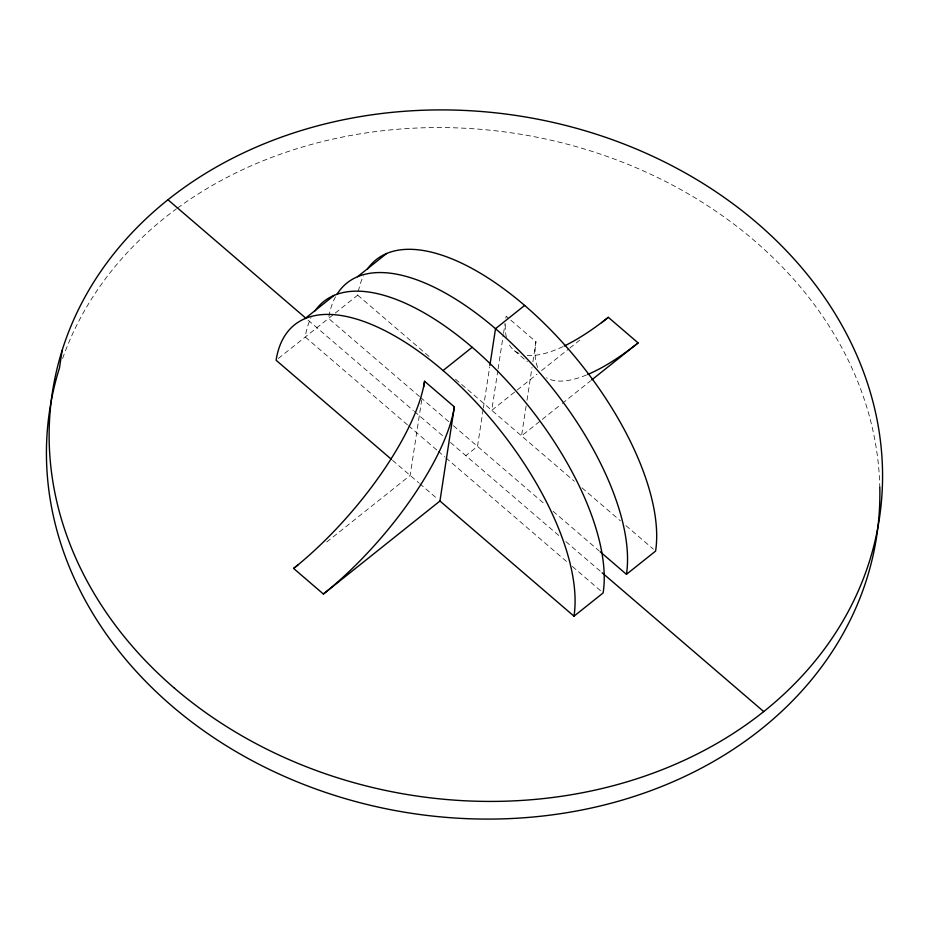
<?xml version="1.0" encoding="UTF-8"?>
<svg xmlns="http://www.w3.org/2000/svg" width="929" height="929" viewBox="0 0 929 929"><rect width="100%" height="100%" fill="white"/><g stroke="black" fill="none" stroke-linecap="round" stroke-linejoin="round"><path stroke-width="0.7" stroke-dasharray="4.64 3.48" d="M421.731 399.818L410.153 475.427L324.151 544.057M483.15 409.503L477.506 446.373L465.847 455.674M483.37 408.086L489.653 366.967M497.863 370.381L491.755 410.328L537.02 374.213M498.083 368.952L503.321 334.719M503.541 333.29L505.074 323.304M526.128 405.961L521.541 435.922L561.151 404.312M526.998 400.26L532.015 367.443M532.898 361.741L535.952 341.767L506.166 316.174A167.313 57.586 -49.3 0 0 505.573 320.946M278.352 358.478L334.161 313.944M335.288 313.05L357.7 295.167A209.141 94.839 51.4 0 1 363.494 275.832M541.549 370.601L568.711 348.921M569.837 348.027L581.159 338.992M562.289 403.407L590.577 380.832M514.573 350.79L527.347 361.753M357.7 295.167L429.128 356.515M455.5 379.171L574.285 481.222M581.972 487.83L620.433 520.879M625.925 525.593L653.401 549.19M419.467 396.509L328.564 318.415A209.141 94.839 51.4 0 1 335.578 296.723M420.558 397.449L449.032 421.905M453.41 425.679L545.404 504.702M553.08 511.298L599.077 550.804M308.149 320.191L413.277 410.513M414.38 411.454L443.946 436.851M450.519 442.506L559.281 535.94M565.877 541.607L601.051 571.823M407.483 424.843L305.246 337.018A209.141 94.839 51.4 0 1 311.041 317.683M408.574 425.784L437.153 450.333M438.256 451.285L444.852 456.952M445.955 457.892L567.967 562.719M572.357 566.493L600.935 591.041M392.584 460.331L418.665 482.743M419.734 483.661L437.814 499.198M62.615 358.489A418.282 343.881 8.7 0 1 176.452 208.839M177.602 207.991A418.282 343.881 8.7 0 1 624.787 163.074A418.282 343.881 8.7 0 1 879.798 487.04M562.893 346.668A167.313 57.586 -49.3 0 1 525.605 355.18M518.963 353.357A167.313 57.586 -49.3 0 1 508.477 343.207M506.41 337.378A167.313 57.586 -49.3 0 1 505.446 322.491M586.489 374.991A167.313 57.586 -49.3 0 1 546.449 377.778M537.647 367.431A167.313 57.586 -49.3 0 1 535.952 341.767"/><path stroke-width="1.39" d="M62.162 350.303L59.468 367.954A418.282 343.881 8.7 0 0 414.996 813.827A418.282 343.881 8.7 0 0 879.798 487.04M423.694 386.987L424.565 381.273L454.351 406.867L439.951 501.021L323.385 594.026L293.599 568.432A167.313 57.586 -49.3 0 0 424.565 381.273M489.873 365.55L495.517 328.68L524.653 305.432M305.072 318.566L334.208 295.317M357.526 276.714L386.661 253.466M391.481 459.379L276.11 360.266A209.141 94.839 51.4 0 1 443.063 370.532L472.199 347.283M293.599 568.432L298.116 564.82M601.527 322.735L608.321 317.323L638.107 342.917L591.703 379.938M439.951 501.021L573.994 616.182L603.142 592.934A209.141 94.839 51.4 0 0 491.487 364.992A209.141 94.839 51.4 0 0 314.989 310.913M600.169 551.745L626.448 574.331L655.595 551.083A209.141 94.839 51.4 0 0 543.941 323.141A209.141 94.839 51.4 0 0 367.443 269.062M167.963 199.758L305.955 318.31M602.155 572.775L763.743 711.591M336.89 294.458A209.141 94.839 51.4 0 1 512.913 344.554A209.141 94.839 51.4 0 1 626.448 574.331M443.063 370.532A209.141 94.839 51.4 0 1 573.994 616.182M608.321 317.323A167.313 57.586 -49.3 0 1 564.17 346.052M638.107 342.917A167.313 57.586 -49.3 0 1 587.709 374.48M454.351 406.867A167.313 57.586 -49.3 0 1 323.385 594.026M174.443 688.18A418.282 343.881 8.7 0 0 869.532 561.046A418.282 343.881 8.7 0 0 353.577 117.786A418.282 343.881 8.7 0 0 174.443 688.18"/></g></svg>
